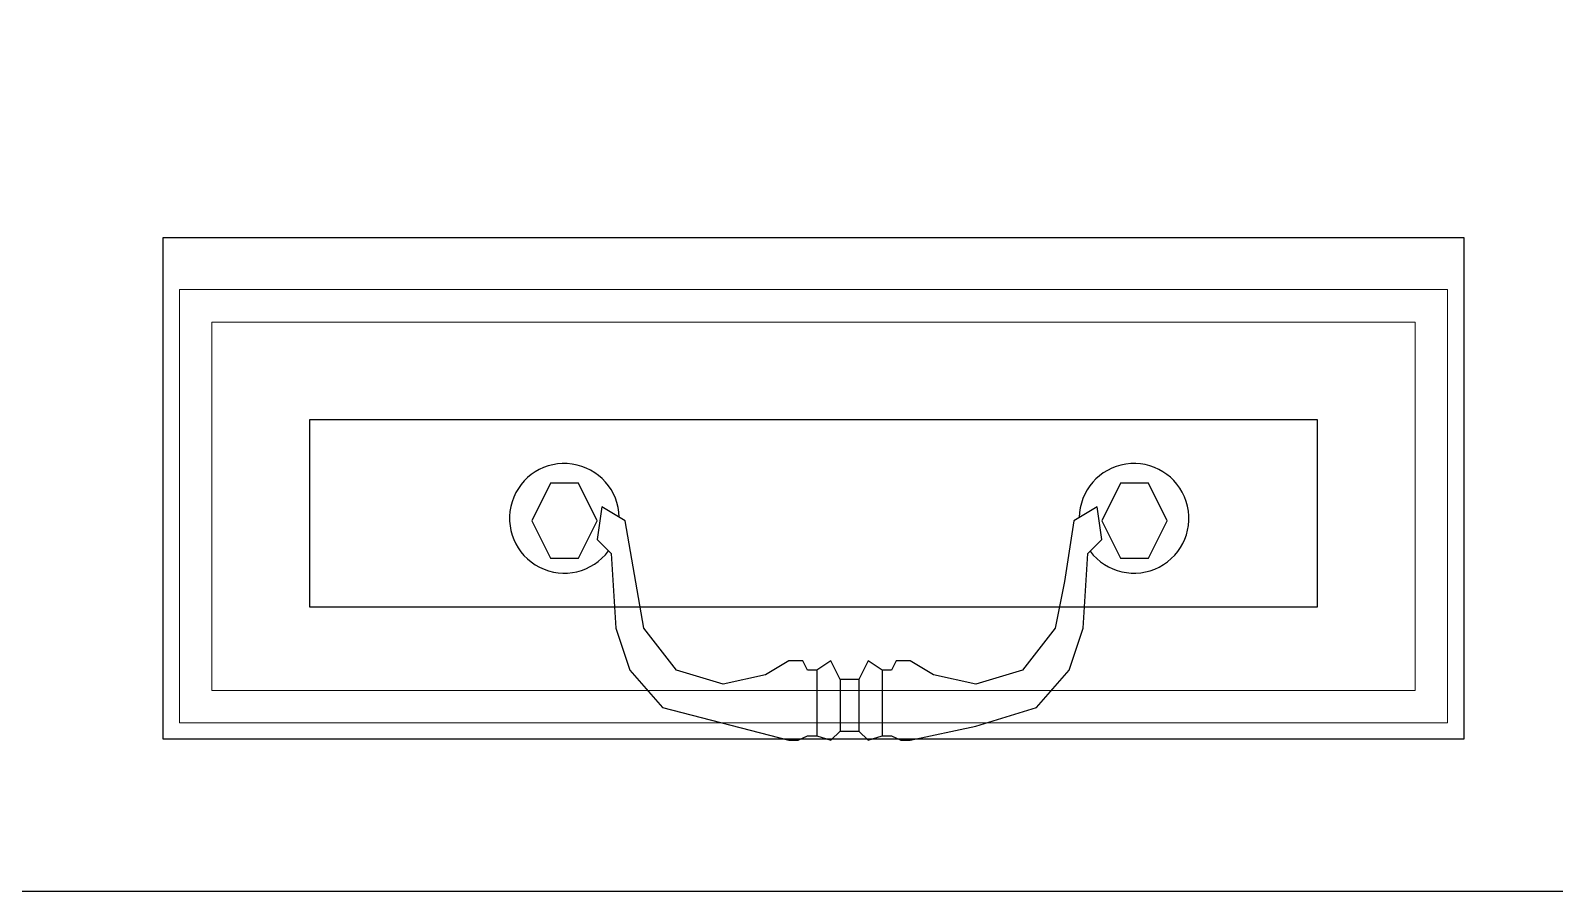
# Model space of a CAD drawing. Header units: millimetres. Extents: x -159343 to -156938, y -78749 to -77939.
# Drawn here: x -159047 to -158751.1, y -78748.7 to -78581.4 of the extents above; entities that cross this region are included whole.
import ezdxf

# ---------------------------------------------------------------- set-up
doc = ezdxf.new("R2010")
doc.units = ezdxf.units.MM
doc.header["$LTSCALE"] = 2
doc.header["$MEASUREMENT"] = 0
doc.layers.get('0').update_dxf_attribs({"linetype": 'CONTINUOUS'})
doc.layers.add('刀型线', color=67, linetype='CONTINUOUS', lineweight=9)
doc.layers.add('标注', color=7, linetype='CONTINUOUS', lineweight=25)
doc.layers.add('图层3', color=3, linetype='CONTINUOUS')

# ---------------------------------------------------------------- blocks, each defined once
blk = doc.blocks.new('yuju i')
at = {"color": 4, "ltscale": 5}
for p, q in [((-152667.19, -85632.27), (-152670.82, -85639.54)), ((-152661.74, -85632.27), (-152667.19, -85632.27)), ((-152658.11, -85639.54), (-152661.74, -85632.27)), ((-152556.47, -85632.27), (-152560.1, -85639.54)), ((-152551.03, -85632.27), (-152556.47, -85632.27)), ((-152547.4, -85639.54), (-152551.03, -85632.27)), ((-152657.2, -85636.81), (-152658.11, -85643.16)), ((-152657.2, -85636.81), (-152657.2, -85636.81)), ((-152652.67, -85639.54), (-152657.2, -85636.81)), ((-152561.01, -85636.81), (-152565.54, -85639.54)), ((-152560.1, -85643.16), (-152561.01, -85636.81)), ((-152670.82, -85639.54), (-152667.19, -85646.79)), ((-152661.74, -85646.79), (-152658.11, -85639.54)), ((-152658.11, -85639.54), (-152658.11, -85639.54)), ((-152649.04, -85660.41), (-152652.67, -85639.54)), ((-152565.54, -85639.54), (-152567.36, -85651.34)), ((-152560.1, -85639.54), (-152556.47, -85646.79)), ((-152551.03, -85646.79), (-152547.4, -85639.54)), ((-152547.4, -85639.54), (-152547.4, -85639.54)), ((-152658.11, -85643.16), (-152655.4, -85645.89)), ((-152562.83, -85645.89), (-152560.1, -85643.16)), ((-152667.19, -85646.79), (-152661.74, -85646.79)), ((-152655.4, -85645.89), (-152654.49, -85660.41)), ((-152563.74, -85660.41), (-152562.83, -85645.89)), ((-152556.47, -85646.79), (-152551.03, -85646.79)), ((-152567.36, -85651.34), (-152569.18, -85660.41)), ((-152654.49, -85660.41), (-152651.76, -85668.58)), ((-152642.69, -85668.58), (-152649.04, -85660.41)), ((-152569.18, -85660.41), (-152575.53, -85668.58)), ((-152565.54, -85665.86), (-152563.74, -85660.41)), ((-152566.45, -85668.58), (-152565.54, -85665.86)), ((-152651.76, -85668.58), (-152645.41, -85675.84)), ((-152633.61, -85671.3), (-152642.69, -85668.58)), ((-152620.9, -85666.76), (-152625.45, -85669.49)), ((-152618.18, -85666.76), (-152620.9, -85666.76)), ((-152617.27, -85668.58), (-152618.18, -85666.76)), ((-152615.46, -85668.58), (-152617.27, -85668.58)), ((-152612.74, -85666.76), (-152615.46, -85668.58)), ((-152615.46, -85668.58), (-152615.46, -85681.29)), ((-152610.92, -85670.4), (-152612.74, -85666.76)), ((-152605.48, -85666.76), (-152607.29, -85670.4)), ((-152602.76, -85668.58), (-152605.48, -85666.76)), ((-152602.76, -85668.58), (-152602.76, -85681.29)), ((-152600.94, -85668.58), (-152602.76, -85668.58)), ((-152600.04, -85666.76), (-152600.94, -85668.58)), ((-152597.31, -85666.76), (-152600.04, -85666.76)), ((-152592.78, -85669.49), (-152597.31, -85666.76)), ((-152575.53, -85668.58), (-152584.61, -85671.3)), ((-152572.81, -85675.84), (-152566.45, -85668.58)), ((-152625.45, -85669.49), (-152633.61, -85671.3)), ((-152610.92, -85670.4), (-152610.92, -85680.38)), ((-152607.29, -85670.4), (-152610.92, -85670.4)), ((-152607.29, -85670.4), (-152607.29, -85680.38)), ((-152584.61, -85671.3), (-152592.78, -85669.49)), ((-152645.41, -85675.84), (-152620.9, -85682.19)), ((-152584.61, -85679.47), (-152572.81, -85675.84)), ((-152612.74, -85682.19), (-152610.92, -85680.38)), ((-152610.92, -85680.38), (-152607.29, -85680.38)), ((-152607.29, -85680.38), (-152605.48, -85682.19)), ((-152597.31, -85682.19), (-152584.61, -85679.47)), ((-152620.9, -85682.19), (-152619.09, -85682.19)), ((-152619.09, -85682.19), (-152617.27, -85681.29)), ((-152617.27, -85681.29), (-152615.46, -85681.29)), ((-152615.46, -85681.29), (-152612.74, -85682.19)), ((-152605.48, -85682.19), (-152602.76, -85681.29)), ((-152602.76, -85681.29), (-152600.94, -85681.29)), ((-152600.94, -85681.29), (-152599.13, -85682.19)), ((-152599.13, -85682.19), (-152597.31, -85682.19))]:
    blk.add_line(p, q, dxfattribs=at)
for centre, start, end in [((-152664.48, -85639.07), 1.1906, 323.6347), ((-152553.86, -85639.07), 216.8154, 179.2135)]:
    blk.add_arc(centre, 10.65, start, end, dxfattribs=at)

msp = doc.modelspace()

# ---------------------------------------------------------------- linework, layer by layer
at = {"color": 0}
for p, q in [((-159021.26, -78719.06), (-159021.26, -78621.62)), ((-158768.72, -78621.62), (-158768.72, -78719.06)), ((-158992.79, -78693.46), (-158992.79, -78657)), ((-158797.2, -78657), (-158797.2, -78693.46)), ((-158797.2, -78693.46), (-158992.79, -78693.46)), ((-158768.72, -78719.06), (-159021.26, -78719.06))]:
    msp.add_line(p, q, dxfattribs=at)
at = {"layer": '刀型线', "color": 0}
for p, q in [((-159018.11, -78715.91), (-159018.11, -78631.75)), ((-159018.11, -78631.75), (-158771.87, -78631.75)), ((-158771.87, -78631.75), (-158771.87, -78715.91)), ((-159011.81, -78709.61), (-159011.81, -78638.05)), ((-159011.81, -78638.05), (-158778.17, -78638.05)), ((-158778.17, -78638.05), (-158778.17, -78709.61)), ((-158778.17, -78709.61), (-159011.81, -78709.61)), ((-158771.87, -78715.91), (-159018.11, -78715.91))]:
    msp.add_line(p, q, dxfattribs=at)
at = {"layer": '图层3', "color": 0}
msp.add_line((-158992.79, -78657), (-158797.2, -78657), dxfattribs=at)
at = {"layer": '标注', "color": 0}
msp.add_line((-159021.26, -78621.62), (-158768.72, -78621.62), dxfattribs=at)
at = {"layer": '标注', "color": 7}
msp.add_lwpolyline([(-159342.95, -77938.6), (-156937.6, -77938.6), (-156937.6, -78748.67), (-159342.95, -78748.67)], close=True, dxfattribs=at)

# ---------------------------------------------------------------- block references
at = {"layer": '标注', "color": 0}
msp.add_blockref('yuju i', (-6278.88, 6962.89), dxfattribs=at)

doc.saveas('drawing.dxf')
